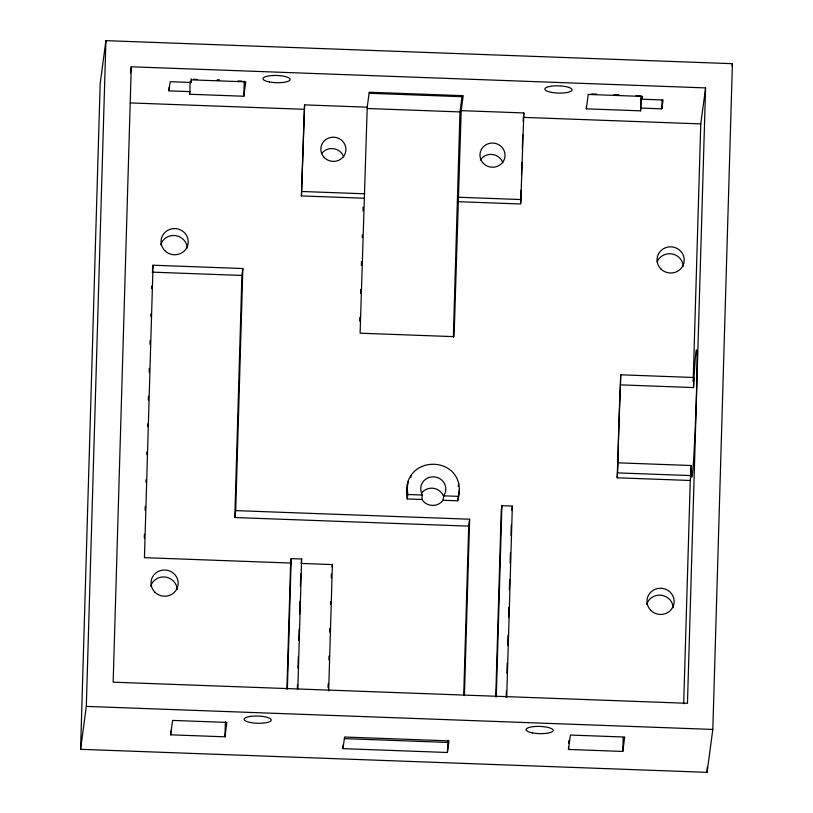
<?xml version="1.0" encoding="UTF-8"?>
<svg xmlns="http://www.w3.org/2000/svg" width="813" height="813" viewBox="0 0 813 813"><rect width="100%" height="100%" fill="white"/><g stroke="black" fill="none" stroke-linecap="round" stroke-linejoin="round"><path stroke-width="1.22" d="M80.589 749.312L100.182 83.566L105.914 40.65L732.411 63.688L712.818 729.434L707.086 772.35L80.589 749.312L86.31 706.395L105.914 40.65M131.269 66.788L113.159 682.178L687.463 703.296L705.582 87.906L131.269 66.788L130.446 72.997M144.297 538.003L144.409 534.202M145.121 510.147L145.232 506.357M145.934 482.302L146.015 479.772M146.757 454.447L146.828 451.916M147.58 426.591L147.651 424.061M148.362 400.006L148.474 396.216M149.175 372.161L149.287 368.36M149.999 344.306L150.11 340.505M150.822 316.45L150.893 313.92M151.635 288.605L151.716 286.064M235.719 510.615L469.619 519.212L468.695 526.133L234.794 517.535L235.719 510.615L242.843 268.524L153.047 265.221L144.44 557.667L290.627 563.043L291.217 558.612L301.653 558.998L297.822 689.078M190.161 81.544L189.866 91.615L168.982 90.853L169.094 87.072M170.659 734.82L172.58 720.42L226.878 722.411L224.957 736.812L170.659 734.82L170.771 731.039M168.982 90.853L170.202 81.717L191.085 82.479L191.441 79.857L245.739 81.849L243.819 96.249L189.52 94.247L189.592 91.737M191.085 82.479L191.197 78.709M224.957 736.812L225.404 721.71M243.819 96.249L244.256 81.137M234.794 517.535L241.918 275.444L242.843 268.524M286.908 689.333L290.627 563.043M364.082 198.23L301.43 195.923L304.57 104.877L367.222 107.184L369.214 92.235L463.197 95.69L461.195 110.639L454.081 336.653L360.108 333.198L367.222 107.184M287.385 688.692L291.217 558.612M301.43 195.923L304.57 104.877M297.385 688.428L297.497 684.637M297.975 668.225L298.31 656.863M298.798 640.441L299.133 629.079M299.58 613.927L299.946 601.305M300.393 586.153L300.769 573.531M328.046 687.656L328.157 683.875M328.869 659.882L328.98 656.091M329.682 632.108L329.793 628.317M330.495 604.333L330.576 601.803M331.277 577.819L331.389 574.029M328.676 690.837L332.385 564.578L301.064 563.429M342.995 748.651L344.549 737.025L448.969 740.867L447.414 752.492L342.995 748.651L343.106 744.881M359.742 321.125L359.854 317.334M360.566 293.28L360.677 289.479M361.389 265.434L361.5 261.634M362.202 237.579L362.283 235.048M362.984 210.994L363.096 207.203M453.349 337.243L459.985 111.92L462.008 96.696L369.285 93.282M447.414 752.492L448.024 740.094M463.725 694.891L468.695 526.133M464.426 695.582L469.619 519.212M495.747 696.853L501.225 510.788L501.906 505.696L512.353 506.082L506.723 697.269M496.276 696.883L501.906 505.696M506.194 697.3L506.377 690.969M506.895 673.235L507.2 663.113M507.719 645.38L508.013 635.258M508.542 617.524L508.836 607.402M509.355 589.669L509.66 579.547M510.137 563.084L510.442 552.952M510.96 535.228L511.255 525.096M520.747 202.732L521.113 190.181M521.56 175.12L521.926 162.559M522.332 148.759L522.739 134.948M523.145 121.137L523.846 112.936L461.195 110.639M458.054 201.685L520.706 203.992L523.846 112.936M641.274 97.997L640.603 110.842L586.315 108.84L586.386 106.32M568.49 749.444L570.411 735.054L624.709 737.045L622.788 751.446L568.49 749.444L568.561 746.934M568.673 743.153L568.744 740.633M620.421 384.874A63.76 1.697 -87.9 0 0 618.124 462.831L691.223 465.514L690.278 480.483L617.179 477.8L620.715 374.803L693.814 377.496L693.519 387.567L620.421 384.874L620.715 374.803M617.179 477.8L618.124 462.831M640.603 110.842L641.051 95.731M622.788 751.446L623.195 737.594M640.979 108.068L661.863 108.84L663.042 99.979L642.158 99.206L642.24 96.686M661.863 108.84L662.117 100.019M683.692 703.763L690.278 480.483M693.194 381.134L700.765 123.901L705.582 87.906M707.086 772.35L707.239 767.279M152.427 269.835L153.047 265.221M189.52 94.247L189.866 91.615M301.216 562.322L301.653 558.998M332.08 566.885L332.385 564.578M422.008 499.477L407.262 498.928C398.583 451.083 470.971 453.786 457.699 500.788L442.953 500.249L441.276 502.21A12.541 12.083 7.6 0 1 423.563 501.56L422.008 499.477L422.232 494.558A12.541 12.083 7.6 0 1 433.614 476.825A12.541 12.083 7.6 0 1 443.939 495.361L442.953 500.249M407.801 484.792L408.238 481.469M407.262 498.928L407.852 494.507L407.161 487.952M410.728 477.709L411.022 475.493M458.227 486.641L458.674 483.329M457.699 500.788L459.365 489.873M511.804 510.147L512.353 506.082M586.315 108.84L588.236 94.44L642.534 96.442L642.158 99.206M732.086 66.138L732.411 63.688M693.326 381.175L693.814 377.496M406.571 492.383L407.648 485.9M193.667 79.278L197.366 79.41M219.581 80.233L217.112 80.141A27.175 7.226 1.7 0 0 219.48 80.202M238.087 80.914L241.796 81.046M591.691 93.912L596.63 94.095M618.835 94.918L613.896 94.735A27.175 7.226 1.7 0 0 618.632 94.796M636.112 95.548L639.821 95.68M367.263 108.505L459.985 111.92M130.273 102.926L303.981 109.308M523.257 117.367L700.765 123.901M302.019 191.492L364.671 193.799M458.644 197.254L521.296 199.561M152.122 272.142L241.918 275.444M617.829 472.902L690.928 475.585M407.852 494.507L422.597 495.046M443.542 495.818L458.288 496.357M86.31 706.395L712.818 729.434M344.549 738.631L447.709 742.421M421.683 492.963A12.541 12.083 7.6 0 1 443.644 496.57M480.31 160.059A12.541 12.083 7.6 0 1 502.881 162.803M321.796 153.342A12.541 12.083 7.6 0 1 343.757 156.95M646.64 604.405A13.587 13.089 7.6 0 1 673.215 607.636M657.087 261.898A13.587 13.089 7.6 0 1 683.266 266.197M150.659 586.163A13.587 13.089 7.6 0 1 177.224 589.395M160.71 244.733A13.587 13.089 7.6 0 1 187.285 247.965M691.223 465.524A63.76 1.697 -87.9 0 0 692.097 476.286L692.31 474.924A63.76 1.697 -87.9 0 0 696.375 396.602A63.76 1.697 -87.9 0 0 695.928 352.049L695.694 354.001A63.76 1.697 -87.9 0 0 693.519 387.567M324.255 157.509A12.541 12.083 7.6 0 0 345.383 152.864A12.541 12.083 7.6 0 0 330.474 137.499A12.541 12.083 7.6 0 0 324.255 157.509M483.389 163.362A12.541 12.083 7.6 0 0 504.517 158.718A12.541 12.083 7.6 0 0 489.599 143.352A12.541 12.083 7.6 0 0 483.389 163.362M650.705 610.248A13.587 13.089 7.6 0 0 673.591 605.218A13.587 13.089 7.6 0 0 657.443 588.571A13.587 13.089 7.6 0 0 650.705 610.248M660.756 268.818A13.587 13.089 7.6 0 0 683.642 263.788A13.587 13.089 7.6 0 0 667.493 247.142A13.587 13.089 7.6 0 0 660.756 268.818M164.775 250.587A13.587 13.089 7.6 0 0 187.661 245.546A13.587 13.089 7.6 0 0 171.502 228.9A13.587 13.089 7.6 0 0 164.775 250.587M154.724 592.016A13.587 13.089 7.6 0 0 177.61 586.986A13.587 13.089 7.6 0 0 161.452 570.34A13.587 13.089 7.6 0 0 154.724 592.016M551.255 92.326A13.587 3.618 1.7 0 0 572.037 89.958A13.587 3.618 1.7 0 0 552.088 86.087A13.587 3.618 1.7 0 0 551.255 92.326M269.327 81.95A13.587 3.618 1.7 0 0 290.109 79.583A13.587 3.618 1.7 0 0 270.16 75.721A13.587 3.618 1.7 0 0 269.327 81.95M250.475 722.523A13.587 3.618 1.7 0 0 271.247 720.155A13.587 3.618 1.7 0 0 251.308 716.283A13.587 3.618 1.7 0 0 250.475 722.523M532.403 732.889A13.587 3.618 1.7 0 0 553.175 730.521A13.587 3.618 1.7 0 0 533.226 726.659A13.587 3.618 1.7 0 0 532.403 732.889"/></g></svg>
